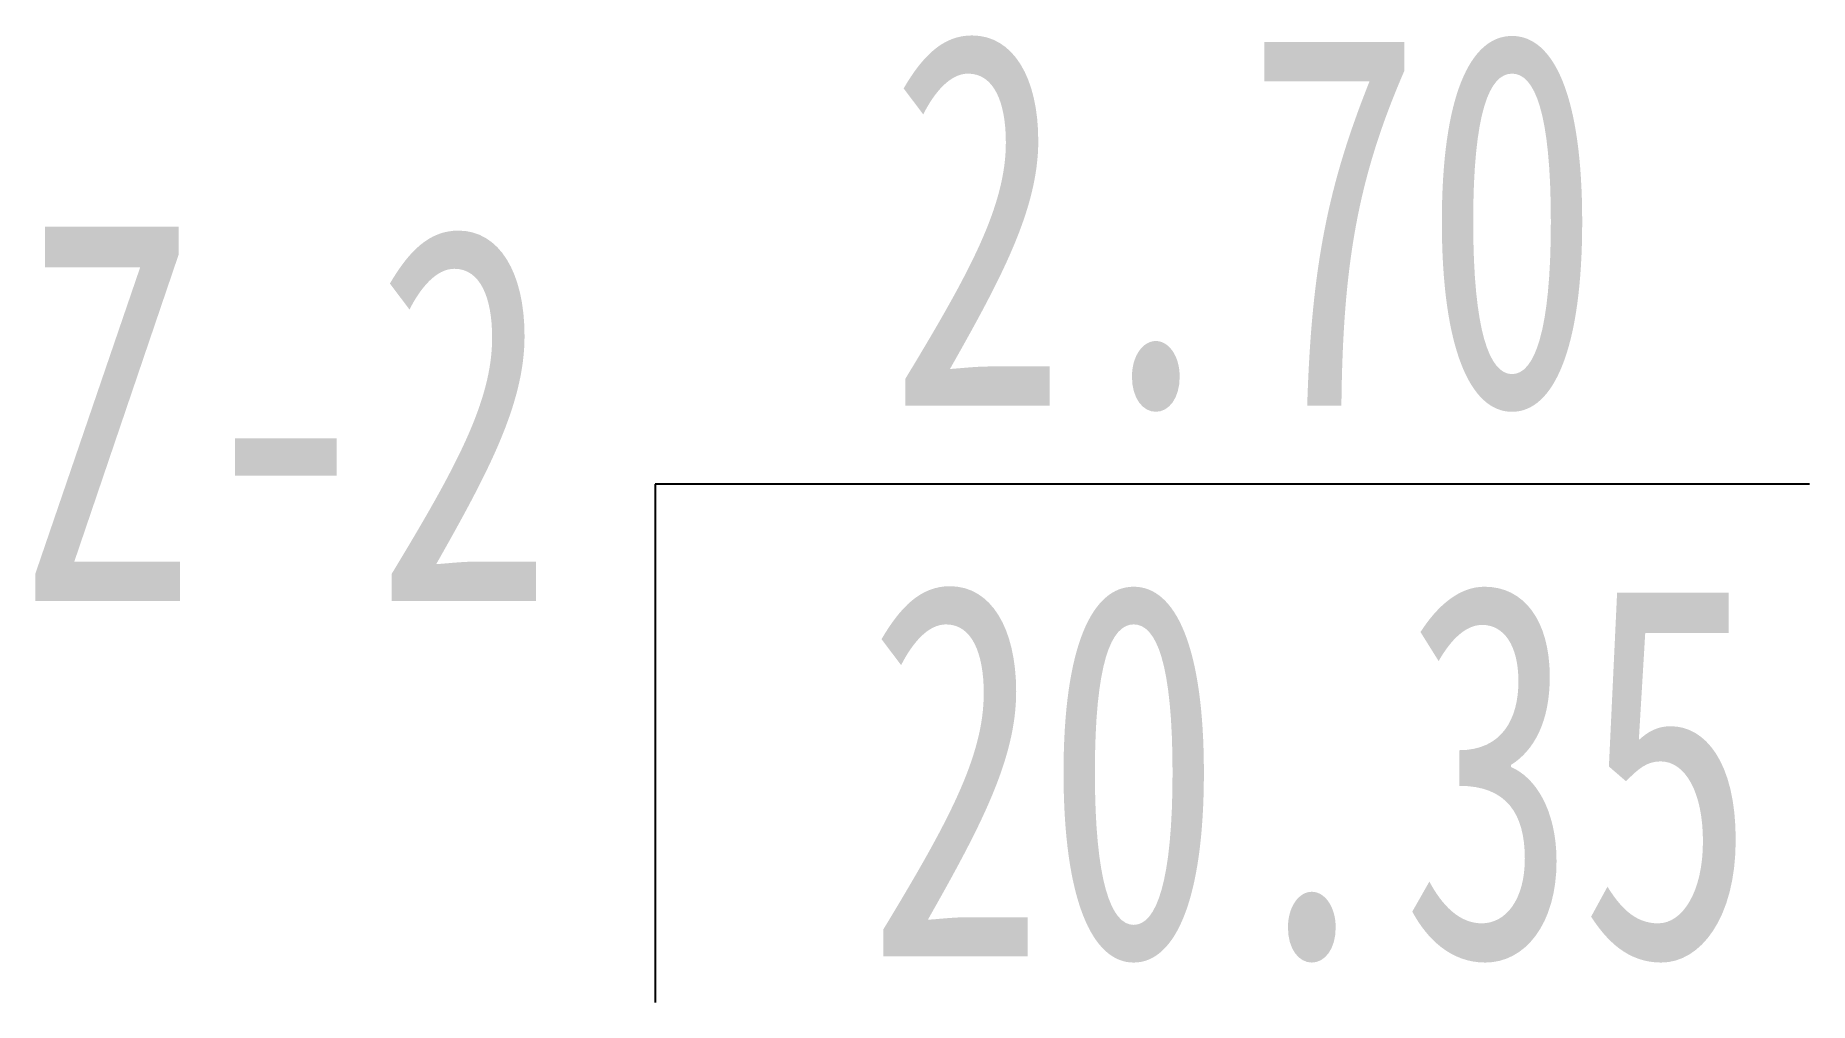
# Model space of a CAD drawing. Extents: x 3.1 to 13.6, y 1.1 to 6.8.
import ezdxf

# ---------------------------------------------------------------- set-up
doc = ezdxf.new("R2010")
doc.units = 0
doc.header["$MEASUREMENT"] = 0
doc.layers.get('0').update_dxf_attribs({"linetype": 'CONTINUOUS'})
doc.styles.add('LZ_FONTS_FS', font='simfang0.ttf', dxfattribs={"width": 0.7})

msp = doc.modelspace()

# ---------------------------------------------------------------- linework, layer by layer
for p, q in [((13.565, 4.179), (6.775, 4.179)), ((6.775, 4.179), (6.775, 1.133))]:
    msp.add_line(p, q)

# ---------------------------------------------------------------- texts
at = {"char_height": 2.2, "attachment_point": 1, "style": 'LZ_FONTS_FS'}
for s, insert, width in [('2.70', (8.149, 6.841), 3.53786), ('Z-2', (3.032, 5.694), 1.332267629550188e-15), ('20.35', (8.019, 3.604), 5.3049)]:
    msp.add_mtext(s, dxfattribs=dict(at, insert=insert, width=width))

doc.saveas('drawing.dxf')
